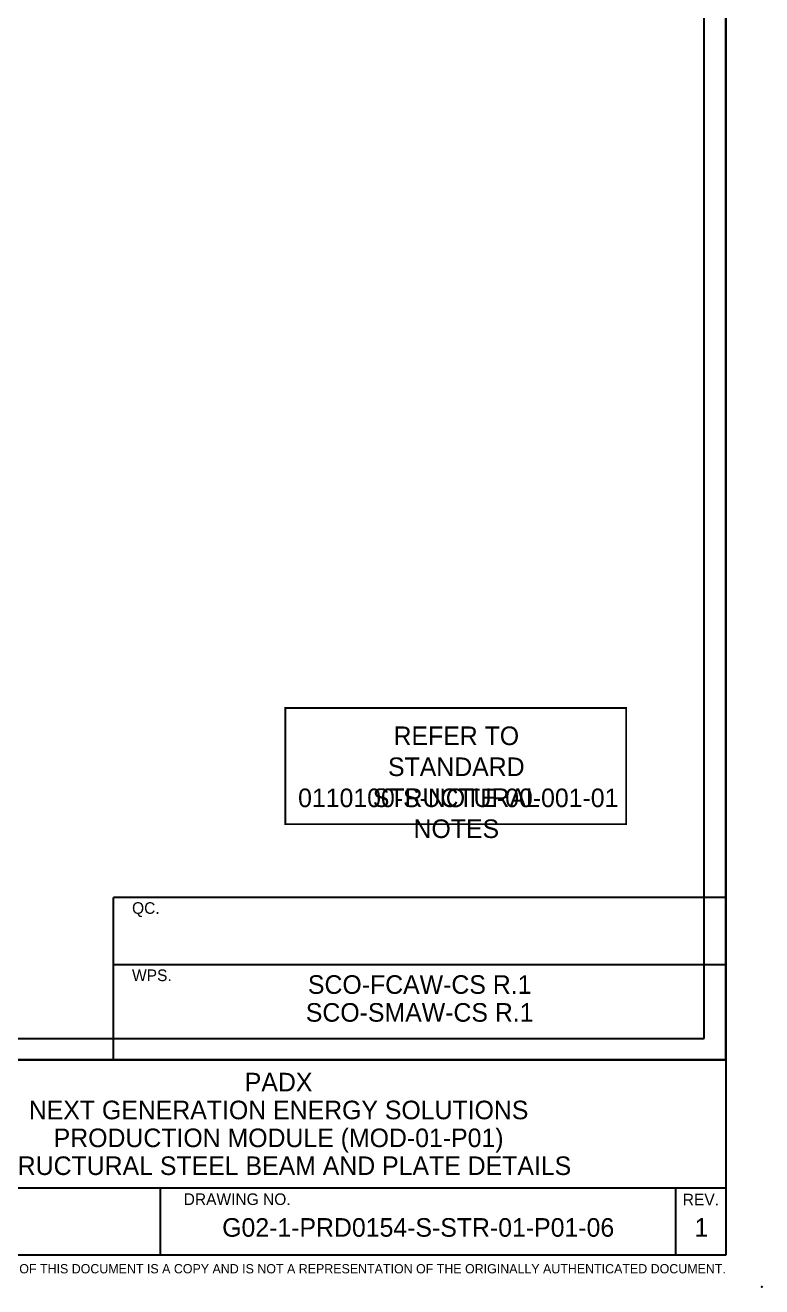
# Paper-space layout 'Layout1' of a CAD drawing. Extents: x -8 to 852, y -7 to 544.
# Drawn here: x 692.9 to 851.5, y -6.8 to 264.8 of the extents above; entities that cross this region are included whole.
import ezdxf
from ezdxf.enums import TextEntityAlignment as Align

# ---------------------------------------------------------------- set-up
doc = ezdxf.new("R2010")
doc.units = 0
doc.header["$LTSCALE"] = 10
doc.layers.get('0').update_dxf_attribs({"linetype": 'CONTINUOUS'})
doc.layers.get('Defpoints').update_dxf_attribs({"color": 9, "linetype": 'CONTINUOUS'})
for name, color, linetype in [('FRAME', 7, 'CONTINUOUS'), ('INTERNAL', 3, 'CONTINUOUS'), ('TEXT1', 7, 'CONTINUOUS'), ('Title Block', 255, 'CONTINUOUS'), ('TITLE BLOCK-TEXT', 12, 'CONTINUOUS')]:
    doc.layers.add(name, color=color, linetype=linetype)
doc.layers.add('QC', color=9, linetype='CONTINUOUS', plot=False)
doc.styles.add('Scovan Standard', font='Franklin%20Gothic%20Medium%20Cond%20Regular.ttf', dxfattribs={"height": 2.5})

# ---------------------------------------------------------------- blocks, each defined once
blk = doc.blocks.new('PADX-TBD')
blk.add_point((851.5, -6.78))
at = {"layer": 'Title Block', "color": 255}
for p, q in [((843.77, 536.37), (843.77, 0)), ((843.77, 42.04), (0, 42.04)), ((843.77, 0), (0, 0))]:
    blk.add_line(p, q, dxfattribs=at)
at = {"layer": 'Title Block', "color": 9}
for p, q in [((651.13, 14.52), (843.77, 14.52)), ((722.01, 0), (722.01, 14.52)), ((833.01, 0), (833.01, 14.52))]:
    blk.add_line(p, q, dxfattribs=at)
at = {"layer": 'TITLE BLOCK-TEXT', "color": 7, "linetype": 'Continuous', "style": 'Scovan Standard'}
blk.add_text('DRAWING NO.', height=2.5, dxfattribs=at).set_placement((727.01, 12.07), align=Align.MIDDLE_LEFT)
blk.add_text('REV.', height=2.5, dxfattribs=at).set_placement((838.39, 11.99), align=Align.MIDDLE)
at = {"layer": 'TITLE BLOCK-TEXT', "color": 12, "style": 'Scovan Standard'}
blk.add_text("THIS DOCUMENT'S USE IS CONDITIONED UPON THE USER'S AGREEMENT NOT TO USE, DISCLOSE OR OTHERWISE DISSEMINATE DOCUMENT, IN WHOLE OR IN PART, FOR ANY PURPOSE EXCEPT AS SPECIFICALLY INTENDED BY SCOVAN INC. ANY PRINTED VERSION OF THIS DOCUMENT IS A COPY AND IS NOT A REPRESENTATION OF THE ORIGINALLY AUTHENTICATED DOCUMENT.", height=2, dxfattribs=at).set_placement((843.77, -2.9), align=Align.MIDDLE_RIGHT)
at = {"layer": 'TITLE BLOCK-TEXT', "color": 12, "style": 'Scovan Standard', "flags": 8}
for tag, p in [('REF_5', (25, 38.42)), ('REV_5', (352.84, 38.42)), ('PROJECT5', (504.32, 38.42)), ('DATE5', (525.83, 38.42)), ('BY5', (542.96, 38.42)), ('CHK5', (555.71, 38.42)), ('PE5', (568.45, 38.42)), ('REF_4', (25, 31.19)), ('REV_4', (352.84, 31.19)), ('PROJECT4', (504.32, 31.19)), ('DATE4', (525.83, 31.19)), ('BY4', (542.96, 31.19)), ('CHK4', (555.71, 31.19)), ('PE4', (568.45, 31.19)), ('REF_3', (25, 23.97)), ('REV_3', (352.84, 23.97)), ('PROJECT3', (504.32, 23.97)), ('DATE3', (525.83, 23.97)), ('BY3', (542.96, 23.97)), ('CHK3', (555.71, 23.97)), ('PE3', (568.45, 23.97)), ('REF_2', (25, 16.74)), ('REV_2', (352.84, 16.74)), ('PROJECT2', (504.32, 16.74)), ('DATE2', (525.83, 16.74)), ('BY2', (542.96, 16.74)), ('CHK2', (555.71, 16.74)), ('PE2', (568.45, 16.74)), ('REF_1', (25, 9.51)), ('REV_1', (352.84, 9.51)), ('PROJECT1', (504.32, 9.51)), ('DATE1', (525.83, 9.51)), ('BY1', (542.96, 9.51)), ('CHK1', (555.71, 9.51)), ('PE1', (568.45, 9.51))]:
    blk.add_attdef(tag, text='', height=2.5, dxfattribs=at).set_placement(p, align=Align.MIDDLE_CENTER)
for tag, height, p in [('REF_5_DESC', 2.5, (52.27, 38.42)), ('REV_5_DESC', 2.5, (363.04, 38.42)), ('REF_4_DESC', 2.5, (52.27, 31.19)), ('REV_4_DESC', 2.5, (363.04, 31.19)), ('REF_3_DESC', 2.5, (52.27, 23.97)), ('REV_3_DESC', 2.5, (363.04, 23.97)), ('REF_2_DESC', 2.5, (52.27, 16.74)), ('REV_2_DESC', 2.5, (363.04, 16.74)), ('REF_1_DESC', 2.5, (52.27, 9.51)), ('REV_1_DESC', 2.5, (363.04, 9.51)), ('PATH', 2, (13, -2.9)), ('USER_PLOTTED', 2, (309, -2.9)), ('PLOT_DATE', 2, (348, -2.9))]:
    blk.add_attdef(tag, text='', height=height, dxfattribs=at).set_placement(p, align=Align.MIDDLE_LEFT)
at = {"layer": 'TITLE BLOCK-TEXT', "color": 12, "style": 'Scovan Standard'}
for tag, p in [('TITLE1', (747.45, 37.28)), ('LSD', (747.45, 31.28)), ('TITLE2', (747.45, 25.28)), ('TITLE3', (747.45, 19.28)), ('CLIENTDRAWINGNO', (686.57, 5.99)), ('RN', (838.5, 5.99))]:
    blk.add_attdef(tag, text='', height=4, dxfattribs=at).set_placement(p, align=Align.MIDDLE_CENTER)
at = {"layer": 'TITLE BLOCK-TEXT', "color": 210, "style": 'Scovan Standard', "flags": 8}
blk.add_attdef('DWGNO', text='', height=4, dxfattribs=at).set_placement((777.51, 5.99), align=Align.MIDDLE_CENTER)
blk = doc.blocks.new('sv-ref-note-S')
at = {"layer": 'TEXT1', "color": 12, "const_width": 0.4}
blk.add_lwpolyline([(-36.69, -25), (36.69, -25), (36.69, 0), (-36.69, 0)], close=True, dxfattribs=at)
at = {"layer": 'TEXT1', "color": 12, "insert": (0.12, -3.99), "char_height": 4, "width": 53.4136, "attachment_point": 2, "style": 'Scovan Standard'}
blk.add_mtext('REFER TO STANDARD STRUCTURAL NOTES', dxfattribs=at)
at = {"layer": 'TEXT1', "color": 12, "style": 'Scovan Standard'}
blk.add_attdef('REF_DWG', text='', height=4, dxfattribs=at).set_placement((0.54, -19.35), align=Align.MIDDLE_CENTER)
blk = doc.blocks.new('HYPERSTEELPAGEFRAME')
at = {"layer": 'FRAME'}
for p, q in [((843.77, 0), (843.77, 494.34)), ((839.12, 4.66), (839.12, 489.68)), ((4.66, 4.66), (839.12, 4.66)), ((0, 0), (843.77, 0))]:
    blk.add_line(p, q, dxfattribs=at)
blk = doc.blocks.new('IPC-STAMP-MECH')
at = {"layer": 'Title Block', "color": 9}
for p in [(843.77, 62.52), (711.89, 42.04)]:
    blk.add_line(p, (711.89, 62.52), dxfattribs=at)
at = {"layer": 'TITLE BLOCK-TEXT', "color": 7, "linetype": 'Continuous', "style": 'Scovan Standard'}
blk.add_text('WPS.', height=2.5, dxfattribs=at).set_placement((715.89, 59.02))
at = {"layer": 'TITLE BLOCK-TEXT', "color": 210, "style": 'Scovan Standard'}
for tag, p in [('WPS1', (777.83, 58.28)), ('WPS2', (777.83, 52.28)), ('WPS3', (777.83, 46.28))]:
    blk.add_attdef(tag, text='', height=4, dxfattribs=at).set_placement(p, align=Align.MIDDLE_CENTER)

psp = doc.layouts.get("Layout1")

# ---------------------------------------------------------------- linework, layer by layer
at = {"layer": 'QC', "color": 9}
for p in [(843.77, 77), (711.89, 62.52)]:
    psp.add_line(p, (711.89, 77), dxfattribs=at)

# ---------------------------------------------------------------- block references
ref = psp.add_blockref('PADX-TBD', (0, 0))
ref.add_attrib('TITLE1', 'PADX', dxfattribs={"layer": 'TITLE BLOCK-TEXT', "color": 12, "height": 4, "style": 'Scovan Standard'}).set_placement((747.45, 37.28), align=Align.MIDDLE_CENTER)
ref.add_attrib('LSD', 'NEXT GENERATION ENERGY SOLUTIONS', dxfattribs={"layer": 'TITLE BLOCK-TEXT', "color": 12, "height": 4, "style": 'Scovan Standard'}).set_placement((747.45, 31.28), align=Align.MIDDLE_CENTER)
ref.add_attrib('TITLE2', 'PRODUCTION MODULE (MOD-01-P01)', dxfattribs={"layer": 'TITLE BLOCK-TEXT', "color": 12, "height": 4, "style": 'Scovan Standard'}).set_placement((747.45, 25.28), align=Align.MIDDLE_CENTER)
ref.add_attrib('TITLE3', 'STRUCTURAL STEEL BEAM AND PLATE DETAILS', dxfattribs={"layer": 'TITLE BLOCK-TEXT', "color": 12, "height": 4, "style": 'Scovan Standard'}).set_placement((747.45, 19.28), align=Align.MIDDLE_CENTER)
ref.add_attrib('DWGNO', 'G02-1-PRD0154-S-STR-01-P01-06', dxfattribs={"layer": 'TITLE BLOCK-TEXT', "color": 210, "height": 4, "style": 'Scovan Standard'}).set_placement((777.51, 5.99), align=Align.MIDDLE_CENTER)
ref.add_attrib('RN', '1', dxfattribs={"layer": 'TITLE BLOCK-TEXT', "color": 12, "height": 4, "style": 'Scovan Standard'}).set_placement((838.5, 5.99), align=Align.MIDDLE_CENTER)
psp.add_blockref('sv-ref-note-S', (785.6, 117.82)).add_auto_attribs({'REF_DWG': '0110100-S-NOTE-00-001-01'})
at = {"layer": 'Defpoints'}
psp.add_blockref('HYPERSTEELPAGEFRAME', (0, 42.04), dxfattribs=at)
at = {"layer": 'INTERNAL'}
ref = psp.add_blockref('IPC-STAMP-MECH', (0, 0), dxfattribs=at)
ref.add_attrib('WPS1', 'SCO-FCAW-CS R.1', dxfattribs={"layer": 'TITLE BLOCK-TEXT', "color": 210, "height": 4, "style": 'Scovan Standard'}).set_placement((777.83, 58.28), align=Align.MIDDLE_CENTER)
ref.add_attrib('WPS2', 'SCO-SMAW-CS R.1', dxfattribs={"layer": 'TITLE BLOCK-TEXT', "color": 210, "height": 4, "style": 'Scovan Standard'}).set_placement((777.83, 52.28), align=Align.MIDDLE_CENTER)

# ---------------------------------------------------------------- texts
at = {"layer": 'QC', "color": 7, "linetype": 'Continuous', "style": 'Scovan Standard'}
psp.add_text('QC.', height=2.5, dxfattribs=at).set_placement((715.89, 73.5))

doc.saveas('drawing.dxf')
